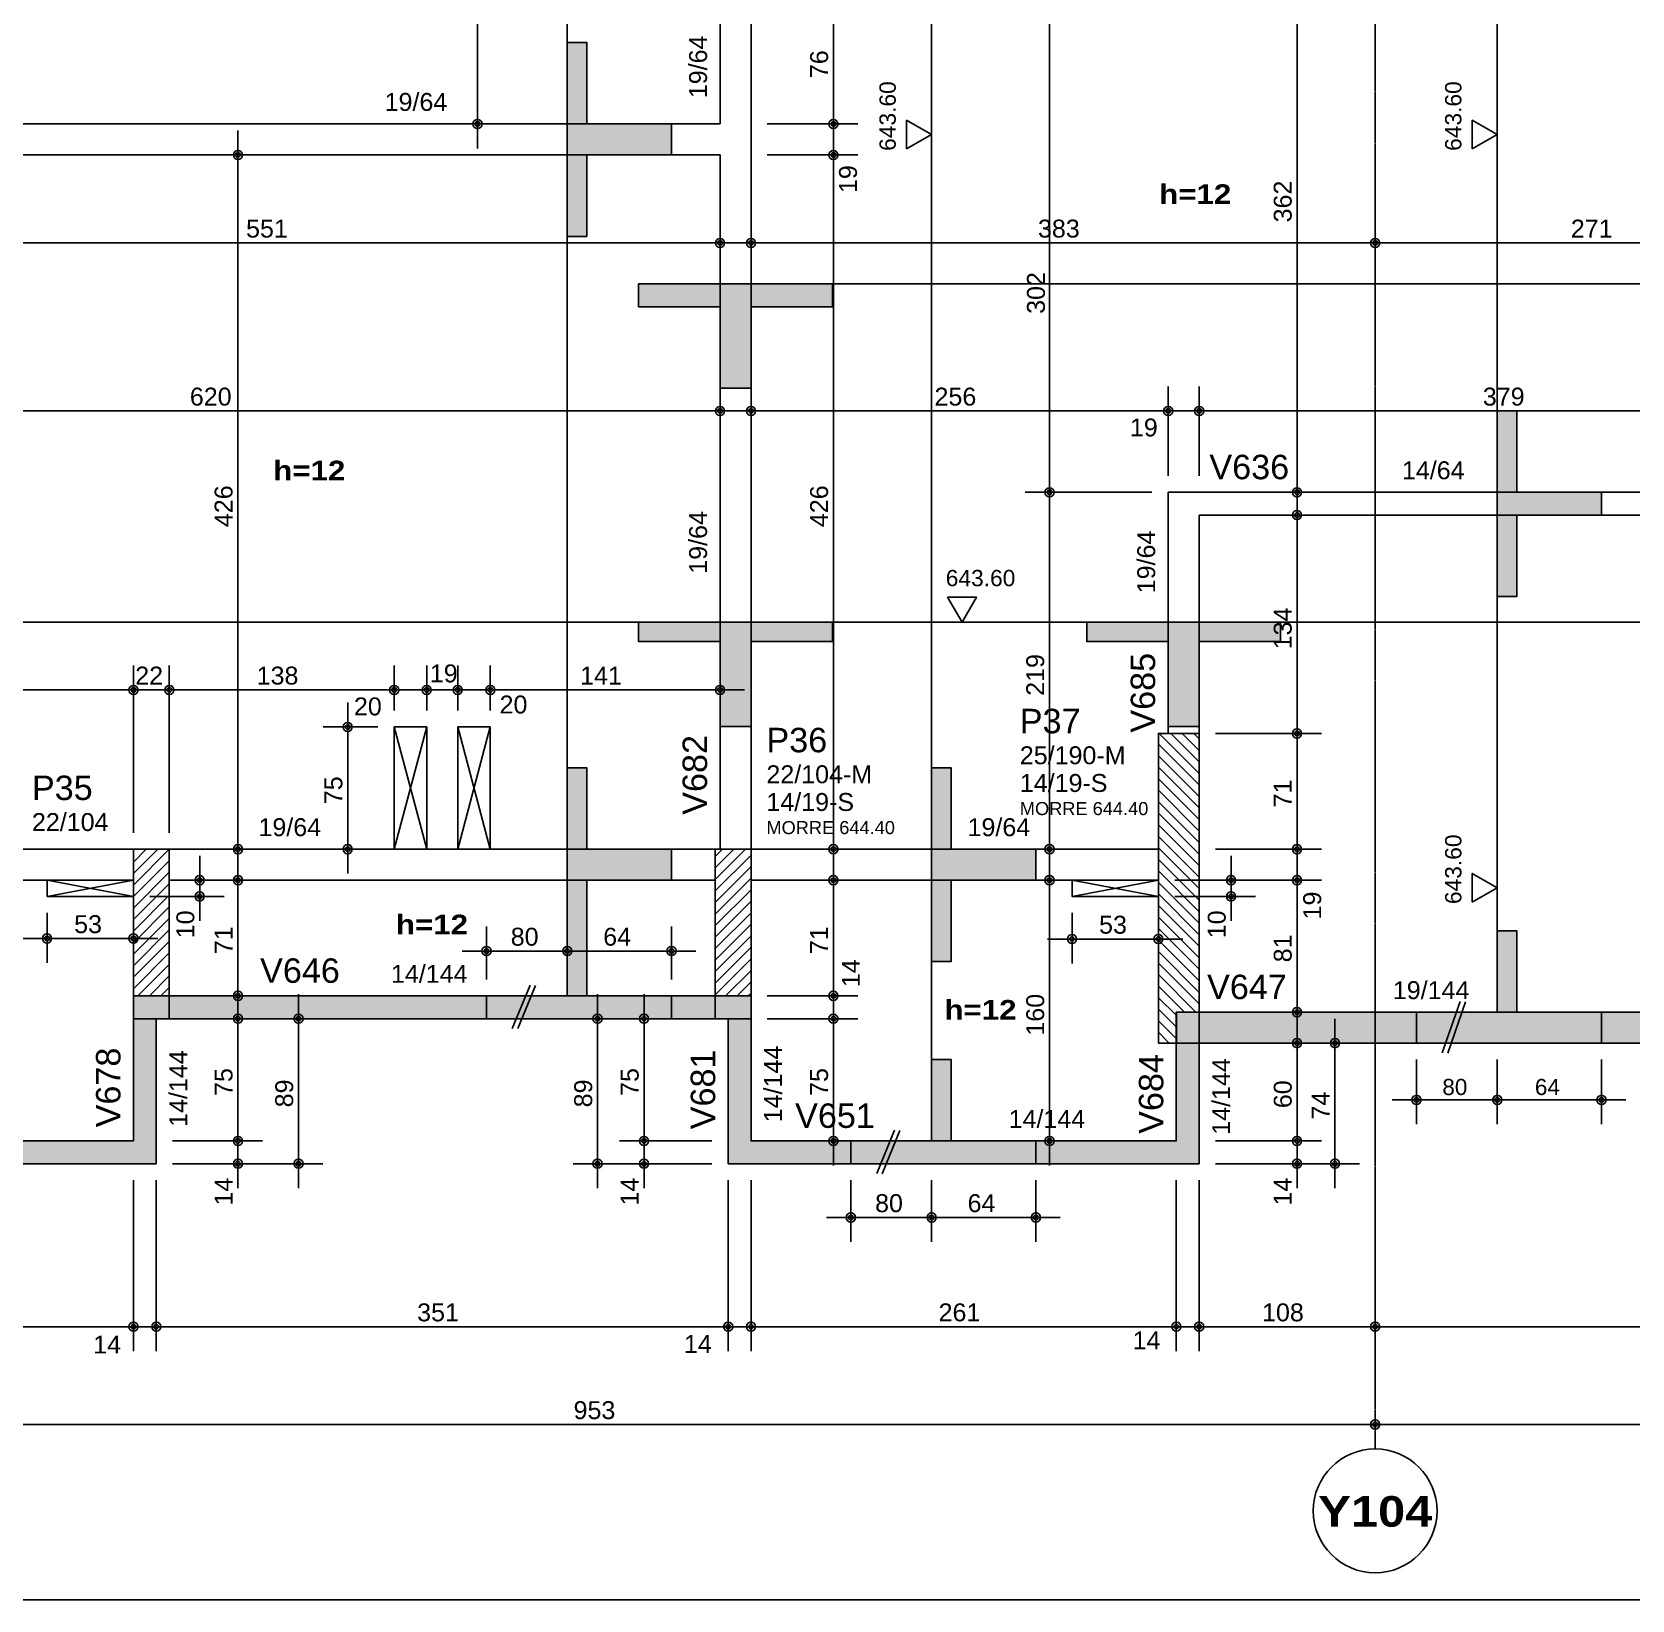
# Model space of a CAD drawing. Extents: x 0 to 7795, y 0 to 4205.
# Drawn here: x 3932 to 4914, y 1625 to 2588 of the extents above; entities that cross this region are included whole.
import ezdxf

# ---------------------------------------------------------------- set-up
doc = ezdxf.new("R2010")
doc.units = 0
doc.header["$MEASUREMENT"] = 0
doc.linetypes.add('ESTILO_TQS_0007', pattern=[2.1, 1.5, -0.2, 0.2, -0.2])
for name, color, linetype in [('MTH-224', 4, 'CONTINUOUS'), ('MTH-230', 1, 'CONTINUOUS'), ('MTH-COTAS7', 31, 'CONTINUOUS'), ('MTH-DIM-PILAR', 3, 'CONTINUOUS'), ('MTH-DIM-VIGA', 3, 'CONTINUOUS'), ('MTH-EIXO-214', 4, 'CONTINUOUS'), ('MTH-FACE-VIGA', 7, 'CONTINUOUS'), ('MTH-HACHURA-PILAR', 1, 'CONTINUOUS'), ('MTH-LINHA-SEÇÃO', 16, 'CONTINUOUS'), ('MTH-PILAR-MORRE', 5, 'CONTINUOUS'), ('MTH-PILAR-SEGUE', 5, 'CONTINUOUS'), ('MTH-SIMB_COTA', 3, 'CONTINUOUS'), ('MTH-SOMB120', 56, 'CONTINUOUS'), ('MTH-SOMBRA21', 150, 'CONTINUOUS'), ('MTH-SOMBRA25', 253, 'CONTINUOUS'), ('MTH-TIT1-VIGA', 5, 'CONTINUOUS'), ('MTH-TXT', 4, 'CONTINUOUS'), ('MTH-TXT-NEGRITO', 5, 'CONTINUOUS'), ('MTH-TXT-NOTAS', 3, 'CONTINUOUS')]:
    doc.layers.add(name, color=color, linetype=linetype)
doc.styles.add('TQS_ARIAL', font='arial.ttf')
doc.styles.add('TQS_ARIAL_BLACK', font='ariblk.ttf')

msp = doc.modelspace()

# ---------------------------------------------------------------- linework, layer by layer
at = {"layer": 'MTH-224', "linetype": 'Continuous'}
for points in [[(4469.021086, 2515.763455), (4484.319556, 2524.596458), (4469.021086, 2533.428582), (4469.021086, 2515.763455)], [(4816.147961, 2515.763455), (4831.446431, 2524.596458), (4816.147961, 2533.428582), (4816.147961, 2515.763455)], [(4494.164662, 2240.790798), (4502.997665, 2225.492328), (4511.82979, 2240.790798), (4494.164662, 2240.790798)], [(4816.147961, 2053.623595), (4831.446431, 2062.456598), (4816.147961, 2071.288722), (4816.147961, 2053.623595)]]:
    msp.add_lwpolyline(points, dxfattribs=at)
at = {"layer": 'MTH-230', "linetype": 'Continuous'}
for p, q in [((4174.511368, 2086.1355), (4154.511368, 2161.135499)), ((4154.511368, 2086.135498), (4174.511368, 2161.135496)), ((4193.511368, 2086.1355), (4213.511368, 2161.135499)), ((4213.511368, 2086.135499), (4193.511368, 2161.135496)), ((3941.510603, 2057.135503), (3994.510603, 2067.135503)), ((3994.510603, 2057.135503), (3941.510603, 2067.135503)), ((4570.511367, 2067.1355), (4623.513083, 2057.1355)), ((4570.511367, 2057.1355), (4623.513083, 2067.1355))]:
    msp.add_line(p, q, dxfattribs=at)
msp.add_circle((4756.511366, 1680.135501), 38, dxfattribs=at)
at = {"layer": 'MTH-COTAS7', "linetype": 'Continuous'}
for p, q in [((4205.64562, 2516.13677), (4205.64562, 2809.6355)), ((4708.60594, 2290.135499), (4708.60594, 2682.135501)), ((4424.083548, 2516.13677), (4424.083548, 2622.135465)), ((4556.700181, 2290.135499), (4556.700181, 2622.135465)), ((4424.083548, 2497.13677), (4424.083548, 2546.13677)), ((4058.605003, 2071.135503), (4058.605003, 2527.13677)), ((4135.113502, 2531.13677), (4220.64562, 2531.13677)), ((4383.512172, 2531.13677), (4439.083548, 2531.13677)), ((4383.512172, 2531.13677), (4439.083548, 2531.13677)), ((4424.083548, 2071.135503), (4424.083548, 2527.13677)), ((4054.511769, 2512.13677), (4073.605003, 2512.13677)), ((4383.512172, 2512.13677), (4439.083548, 2512.13677)), ((4383.512172, 2512.13677), (4439.083548, 2512.13677)), ((4354.512171, 2470.136523), (4354.512171, 2443.127822)), ((4373.512171, 2468.607125), (4373.512171, 2443.127822)), ((3788.511366, 2458.127822), (4369.512171, 2458.127822)), ((4358.512171, 2458.127822), (4771.511366, 2458.127822)), ((4741.511366, 2458.127822), (5042.511361, 2458.127822)), ((4756.511366, 2464.094211), (4756.511366, 2443.127822)), ((4756.511366, 2464.094211), (4756.511366, 2443.127822)), ((4354.512171, 2360.897848), (4354.512171, 2370.038858)), ((4373.512171, 2347.874678), (4373.512171, 2370.038858)), ((4629.515894, 2315.135499), (4629.515894, 2370.038858)), ((4629.515894, 2315.135499), (4629.515894, 2370.038858)), ((4648.515894, 2315.135499), (4648.515894, 2370.038858)), ((4648.515894, 2325.135499), (4648.515894, 2370.038858)), ((3719.511366, 2355.038858), (4369.512171, 2355.038858)), ((4358.512171, 2355.038858), (4644.515894, 2355.038858)), ((4614.515894, 2355.038858), (4663.515894, 2355.038858)), ((4633.515894, 2355.038858), (5042.511361, 2355.038858)), ((4556.700181, 2071.135503), (4556.700181, 2320.135499)), ((4619.515894, 2305.135499), (4541.700181, 2305.135499)), ((4619.515894, 2305.135499), (4541.700181, 2305.135499)), ((4692.521056, 2305.135499), (4723.60594, 2305.135499)), ((4708.60594, 2142.135501), (4708.60594, 2306.135499)), ((4696.429631, 2291.135499), (4723.60594, 2291.135499)), ((3994.510603, 2096.135503), (3994.510603, 2198.859757)), ((3994.510603, 2096.135503), (3994.510603, 2198.859757)), ((4016.510603, 2179.135496), (4016.510603, 2198.859757)), ((4016.510603, 2096.135503), (4016.510603, 2198.859757)), ((4154.511368, 2171.135499), (4154.511368, 2198.859757)), ((4154.511368, 2171.135499), (4154.511368, 2198.859757)), ((4174.511368, 2171.135496), (4174.511368, 2198.859757)), ((4174.511368, 2171.135496), (4174.511368, 2198.859757)), ((4193.511368, 2171.135496), (4193.511368, 2198.859757)), ((4193.511368, 2171.135496), (4193.511368, 2198.859757)), ((4213.511368, 2171.135499), (4213.511368, 2198.859757)), ((4213.511368, 2171.135499), (4213.511368, 2198.859757)), ((3719.511366, 2183.859757), (4009.510603, 2183.859757)), ((3979.510603, 2183.859757), (4031.510603, 2183.859757)), ((4001.510603, 2183.859757), (4169.511368, 2183.859757)), ((4139.511368, 2183.859757), (4189.511368, 2183.859757)), ((4159.511368, 2183.859757), (4208.511368, 2183.859757)), ((4178.511368, 2183.859757), (4228.511368, 2183.859757)), ((4198.511368, 2183.859757), (4369.512171, 2183.859757)), ((4126.02647, 2176.135499), (4126.02647, 2071.135503)), ((4708.60594, 2071.135503), (4708.60594, 2172.135501)), ((4144.511368, 2161.135499), (4111.02647, 2161.135499)), ((4658.515894, 2157.135501), (4723.60594, 2157.135501)), ((4658.515894, 2157.135501), (4723.60594, 2157.135501)), ((4708.60594, 2052.135503), (4708.60594, 2101.135503)), ((4035.150937, 2042.1355), (4035.150937, 2082.135503)), ((4075.942381, 2086.135503), (4043.605003, 2086.135503)), ((4058.605003, 1981.135501), (4058.605003, 2082.135503)), ((4144.511368, 2086.135503), (4111.02647, 2086.135503)), ((4419.287966, 2086.135503), (4439.083548, 2086.135503)), ((4424.083548, 1981.135501), (4424.083548, 2082.135503)), ((4613.515894, 2086.135503), (4541.700181, 2086.135503)), ((4556.700181, 1892.135501), (4556.700181, 2082.135503)), ((4658.515894, 2086.135503), (4723.60594, 2086.135503)), ((4658.515894, 2086.135503), (4723.60594, 2086.135503)), ((4668.101918, 2042.1355), (4668.101918, 2082.135503)), ((4708.60594, 1971.135501), (4708.60594, 2082.135503)), ((4026.510604, 2067.135503), (4050.150937, 2067.135503)), ((4053.490297, 2067.135503), (4043.605003, 2067.135503)), ((4419.287966, 2067.135503), (4439.083548, 2067.135503)), ((4560.511365, 2067.135503), (4541.700181, 2067.135503)), ((4633.515894, 2067.135503), (4683.101918, 2067.135503)), ((4658.515894, 2067.135503), (4723.60594, 2067.135503)), ((4658.515894, 2067.135503), (4723.60594, 2067.135503)), ((4004.510603, 2057.1355), (4050.150937, 2057.1355)), ((4633.511365, 2057.1355), (4683.101918, 2057.1355)), ((3941.510603, 2047.135503), (3941.510603, 2016.332882)), ((3994.510603, 2047.135503), (3994.510603, 2016.332882)), ((4570.511367, 2047.1355), (4570.511367, 2016.0061)), ((4623.513083, 2047.1355), (4623.513083, 2016.0061)), ((4211.148502, 2006.135501), (4211.148502, 2038.630031)), ((4260.714518, 2006.135501), (4260.714518, 2038.630031)), ((4260.714518, 2006.135501), (4260.714518, 2038.630031)), ((4324.714518, 2006.135501), (4324.714518, 2038.630031)), ((3926.510603, 2031.332882), (4009.510603, 2031.332882)), ((4196.148502, 2023.630031), (4275.714518, 2023.630031)), ((4245.714518, 2023.630031), (4339.714518, 2023.630031)), ((4555.511367, 2031.0061), (4638.513083, 2031.0061)), ((4424.083548, 1967.135501), (4424.083548, 2011.135501)), ((4044.579004, 1996.135501), (4073.605003, 1996.135501)), ((4058.605003, 1892.135505), (4058.605003, 1997.135501)), ((4095.819978, 1878.135505), (4095.819978, 1997.135501)), ((4279.298149, 1878.135501), (4279.298149, 1997.135499)), ((4307.849684, 1892.135501), (4307.849684, 1997.135499)), ((4383.512172, 1996.135501), (4439.083548, 1996.135501)), ((4383.512172, 1996.135501), (4439.083548, 1996.135501)), ((4424.083548, 1892.135501), (4424.083548, 1997.135501)), ((4694.229102, 1986.135501), (4723.60594, 1986.135501)), ((4050.453157, 1982.135501), (4043.605003, 1982.135501)), ((4091.72542, 1982.135501), (4110.819978, 1982.135501)), ((4314.714518, 1982.135499), (4264.298149, 1982.135499)), ((4314.714518, 1982.135499), (4292.849684, 1982.135499)), ((4383.512172, 1982.135501), (4439.083548, 1982.135501)), ((4383.512172, 1982.135501), (4439.083548, 1982.135501)), ((4708.60594, 1892.135501), (4708.60594, 1982.135501)), ((4731.880723, 1878.135501), (4731.880723, 1982.135501)), ((4703.253366, 1967.135501), (4723.60594, 1967.135501)), ((4713.253366, 1967.135501), (4746.880723, 1967.135501)), ((4781.880414, 1957.135501), (4781.880414, 1917.312793)), ((4831.446431, 1957.135501), (4831.446431, 1917.312793)), ((4831.446431, 1957.135501), (4831.446431, 1917.312793)), ((4895.446431, 1957.135501), (4895.446431, 1917.312793)), ((4766.880414, 1932.312793), (4846.446431, 1932.312793)), ((4816.446431, 1932.312793), (4910.446431, 1932.312793)), ((4058.605003, 1878.135505), (4058.605003, 1922.135505)), ((4307.849684, 1878.135501), (4307.849684, 1922.135501)), ((4708.60594, 1878.135501), (4708.60594, 1922.135501)), ((4018.510604, 1907.135505), (4073.605003, 1907.135505)), ((4018.510604, 1907.135505), (4073.605003, 1907.135505)), ((4349.512171, 1907.135501), (4292.849684, 1907.135501)), ((4349.512171, 1907.135501), (4292.849684, 1907.135501)), ((4418.793188, 1907.135501), (4439.083548, 1907.135501)), ((4559.762714, 1907.135501), (4541.700181, 1907.135501)), ((4658.511366, 1907.135501), (4723.60594, 1907.135501)), ((4658.511366, 1907.135501), (4723.60594, 1907.135501)), ((4018.510604, 1893.135505), (4073.605003, 1893.135505)), ((4018.510604, 1893.135505), (4110.819978, 1893.135505)), ((4349.512171, 1893.135501), (4264.298149, 1893.135501)), ((4349.512171, 1893.135501), (4292.849684, 1893.135501)), ((4658.511366, 1893.135501), (4723.60594, 1893.135501)), ((4668.511366, 1893.135501), (4746.880723, 1893.135501)), ((3994.510603, 1883.135505), (3994.510603, 1778.135501)), ((4008.510603, 1883.135505), (4008.510603, 1778.135501)), ((4359.512171, 1883.135501), (4359.512171, 1778.135501)), ((4359.512171, 1883.135501), (4359.512171, 1778.135501)), ((4373.512171, 1883.135501), (4373.512171, 1778.135501)), ((4373.512171, 1883.135501), (4373.512171, 1778.135501)), ((4434.753539, 1883.135501), (4434.753539, 1845.144451)), ((4484.319556, 1883.135501), (4484.319556, 1845.144451)), ((4484.319556, 1883.135501), (4484.319556, 1845.144451)), ((4548.319556, 1883.135501), (4548.319556, 1845.144451)), ((4634.511365, 1883.135501), (4634.511365, 1778.135501)), ((4634.511365, 1883.135501), (4634.511365, 1778.135501)), ((4648.511365, 1883.135501), (4648.511365, 1778.135501)), ((4648.511365, 1883.135501), (4648.511365, 1778.135501)), ((3994.510603, 1873.135505), (3994.510603, 1778.135501)), ((4008.510603, 1873.135505), (4008.510603, 1778.135501)), ((4419.753539, 1860.144451), (4499.319556, 1860.144451)), ((4469.319556, 1860.144451), (4563.319556, 1860.144451)), ((4756.511366, 1813.567683), (4756.511366, 1778.135501)), ((3788.511366, 1793.135501), (4009.510603, 1793.135501)), ((3979.510603, 1793.135501), (4023.510603, 1793.135501)), ((3993.510603, 1793.135501), (4374.512171, 1793.135501)), ((4344.512171, 1793.135501), (4388.512171, 1793.135501)), ((4358.512171, 1793.135501), (4649.511365, 1793.135501)), ((4619.511365, 1793.135501), (4663.511365, 1793.135501)), ((4633.511365, 1793.135501), (4771.511366, 1793.135501)), ((4741.511366, 1793.135501), (5324.511366, 1793.135501)), ((4756.511366, 1793.48971), (4756.511366, 1778.135501)), ((3788.511366, 1733.135501), (4771.511366, 1733.135501)), ((4741.511366, 1733.135501), (5343.511366, 1733.135501)), ((4756.511366, 1736.35371), (4756.511366, 1718.135501)), ((4756.511366, 1733.48971), (4756.511366, 1718.135501)), ((561.511366, 1625.451785), (5343.511366, 1625.451785))]:
    msp.add_line(p, q, dxfattribs=at)
at = {"layer": 'MTH-EIXO-214', "linetype": 'ESTILO_TQS_0007'}
msp.add_line((4756.511366, 3791.636556), (4756.511366, 1718.135501), dxfattribs=at)
at = {"layer": 'MTH-FACE-VIGA', "linetype": 'Continuous'}
for points in [[(4354.512171, 2667.1355), (4354.512171, 2531.13677)], [(4373.512171, 2521.63677), (4373.512171, 2667.1355)], [(4354.512171, 2531.13677), (3734.511366, 2531.13677)], [(4373.512171, 2086.135503), (4373.512171, 2521.63677)], [(3734.511366, 2512.13677), (4354.512171, 2512.13677)], [(4354.512171, 2512.13677), (4354.512171, 2086.135503)], [(4629.515894, 2305.135499), (4629.515894, 2157.135501)], [(4925.511366, 2305.135499), (4629.515894, 2305.135499)], [(4648.515894, 2157.135501), (4648.515894, 2291.135499)], [(4648.515894, 2291.135499), (5309.511366, 2291.135499)], [(4154.511368, 2086.135498), (4174.511368, 2086.1355), (4174.511368, 2161.135496), (4154.511368, 2161.135499), (4154.511368, 2086.135498)], [(4193.511368, 2086.1355), (4213.511368, 2086.135499), (4213.511368, 2161.135499), (4193.511368, 2161.135496), (4193.511368, 2086.1355)], [(3994.510603, 2086.135503), (3734.511366, 2086.135503)], [(4351.512173, 2086.135503), (4016.510603, 2086.135503)], [(4623.515894, 2086.135503), (4373.512173, 2086.135503)], [(3734.511366, 2067.135503), (3994.510603, 2067.135503)], [(3941.510603, 2057.135503), (3994.510603, 2057.135503), (3994.510603, 2067.135503), (3941.510603, 2067.135503), (3941.510603, 2057.135503)], [(4016.510603, 2067.135503), (4351.512173, 2067.135503)], [(4373.512173, 2067.135503), (4623.515894, 2067.135503)], [(4570.511367, 2067.1355), (4570.511367, 2057.1355), (4623.513083, 2057.1355), (4623.513083, 2067.1355), (4570.511367, 2067.1355)], [(4351.512173, 1996.135501), (4016.510603, 1996.135501)], [(5309.511366, 1986.135501), (4648.515894, 1986.135501)], [(3994.510603, 1982.135502), (3994.510603, 1907.135505)], [(4008.510603, 1893.135505), (4008.510603, 1982.135502)], [(4016.510603, 1982.135501), (4351.512173, 1982.135501)], [(4359.512171, 1982.135503), (4359.512171, 1893.135501)], [(4373.512171, 1907.135501), (4373.512171, 1982.135503)], [(4634.511365, 1967.135501), (4634.511365, 1907.135501)], [(4648.511365, 1893.135501), (4648.511365, 1967.135501)], [(4648.511365, 1967.135501), (4925.511366, 1967.135501)], [(3994.510603, 1907.135505), (3734.511366, 1907.135505)], [(4634.511365, 1907.135501), (4373.512171, 1907.135501)], [(3720.511366, 1893.135505), (4008.510603, 1893.135505)], [(4359.512171, 1893.135501), (4648.511365, 1893.135501)]]:
    msp.add_lwpolyline(points, dxfattribs=at)
at = {"layer": 'MTH-HACHURA-PILAR', "linetype": 'Continuous'}
for p, q in [((4623.515894, 2150.567069), (4648.515894, 2125.567069)), ((4624.018529, 2157.135503), (4648.515894, 2132.638137)), ((4631.089597, 2157.135503), (4648.515894, 2139.709205)), ((4638.160665, 2157.135503), (4648.515894, 2146.780273)), ((4645.231732, 2157.135503), (4648.515894, 2153.851341)), ((4623.515894, 2143.496001), (4648.515894, 2118.496001)), ((4623.515894, 2136.424934), (4648.515894, 2111.424934)), ((4623.515894, 2129.353866), (4648.515894, 2104.353866)), ((4623.515894, 2122.282798), (4648.515894, 2097.282798)), ((4623.515894, 2115.21173), (4648.515894, 2090.21173)), ((4623.515894, 2108.140662), (4648.515894, 2083.140662)), ((4623.515894, 2101.069595), (4648.515894, 2076.069595)), ((4623.515894, 2093.998527), (4648.515894, 2068.998527)), ((3994.510603, 2064.109091), (4016.510603, 2086.135503)), ((3994.510603, 2071.180159), (4009.465947, 2086.135503)), ((3994.510603, 2078.251226), (4002.39488, 2086.135503)), ((3994.510603, 2085.322294), (3995.323812, 2086.135503)), ((4351.512173, 2067.55727), (4370.090404, 2086.135501)), ((4351.512173, 2074.628338), (4363.019336, 2086.135501)), ((4351.512173, 2081.699406), (4355.948268, 2086.135501)), ((4351.512173, 2060.486202), (4373.512173, 2082.486202)), ((4623.515894, 2086.927459), (4648.515894, 2061.927459)), ((3994.510603, 2057.038023), (4016.510603, 2079.038023)), ((3994.510603, 2049.966955), (4016.510603, 2071.966955)), ((4351.512173, 2053.415135), (4373.512173, 2075.415135)), ((4623.515894, 2079.856391), (4648.515894, 2054.856391)), ((4623.515894, 2072.785323), (4648.515894, 2047.785323)), ((3994.510603, 2042.895887), (4016.510603, 2064.895887)), ((4351.512173, 2046.344067), (4373.512173, 2068.344067)), ((4623.515894, 2065.714256), (4648.515894, 2040.714256)), ((3994.510603, 2035.82482), (4016.510603, 2057.82482)), ((4351.512173, 2039.272999), (4373.512173, 2061.272999)), ((4351.512173, 2032.201931), (4373.512173, 2054.201931)), ((4623.515894, 2058.643188), (4648.515894, 2033.643188)), ((3994.510603, 2028.753752), (4016.510603, 2050.753752)), ((3994.510603, 2021.682684), (4016.510603, 2043.682684)), ((4351.512173, 2025.130863), (4373.512173, 2047.130863)), ((4623.515894, 2051.57212), (4648.515894, 2026.57212)), ((4623.515894, 2044.501052), (4648.515894, 2019.501052)), ((3994.510603, 2014.611616), (4016.510603, 2036.611616)), ((4351.512173, 2018.059796), (4373.512173, 2040.059796)), ((4351.512173, 2010.988728), (4373.512173, 2032.988728)), ((4623.515894, 2037.429984), (4648.515894, 2012.429984)), ((3994.510603, 2007.540548), (4016.510603, 2029.540548)), ((4351.512173, 2003.91766), (4373.512173, 2025.91766)), ((4623.515894, 2030.358916), (4648.515894, 2005.358916)), ((4623.515894, 2023.287849), (4648.515894, 1998.287849)), ((3994.510603, 2000.469481), (4016.510603, 2022.469481)), ((3997.247691, 1996.135501), (4016.510603, 2015.398413)), ((4351.512173, 1996.846592), (4373.512173, 2018.846592)), ((4623.515894, 2016.216781), (4648.515894, 1991.216781)), ((4004.318759, 1996.135501), (4016.510603, 2008.327345)), ((4357.87215, 1996.135501), (4373.512173, 2011.775524)), ((4364.943218, 1996.135501), (4373.512173, 2004.704457)), ((4623.515894, 2009.145713), (4646.526107, 1986.135501)), ((4011.389827, 1996.135501), (4016.510603, 2001.256277)), ((4372.014285, 1996.135501), (4373.512173, 1997.633389)), ((4623.515894, 2002.074645), (4639.455039, 1986.135501)), ((4623.515894, 1995.003577), (4634.515894, 1984.003577)), ((4623.515894, 1987.93251), (4634.515894, 1976.93251)), ((4623.515894, 1980.861442), (4634.515894, 1969.861442)), ((4623.515894, 1973.790374), (4630.170766, 1967.135503))]:
    msp.add_line(p, q, dxfattribs=at)
at = {"layer": 'MTH-LINHA-SEÇÃO', "linetype": 'Continuous'}
for p, q in [((4260.714518, 3357.135501), (4260.714518, 2531.13677)), ((4484.319556, 2067.135503), (4484.319556, 2667.1355)), ((4831.446431, 1986.135501), (4831.446431, 2667.135501)), ((4260.714518, 2531.13677), (4260.714518, 2086.135501)), ((4304.512172, 2432.991494), (5309.511366, 2432.991494)), ((3401.511366, 2225.492328), (4354.512171, 2225.492328)), ((4354.512171, 2225.492328), (5309.511366, 2225.492328)), ((4484.319556, 1907.135499), (4484.319556, 2067.135501)), ((4227.010696, 1976.171612), (4237.932472, 2002.72341)), ((4230.347905, 1976.019921), (4241.269682, 2002.571718)), ((4797.742609, 1961.171612), (4808.664385, 1992.72341)), ((4801.079818, 1961.019921), (4812.001594, 1992.571718)), ((4450.615734, 1887.171612), (4461.53751, 1913.72341)), ((4453.952943, 1887.019921), (4464.874719, 1913.571718))]:
    msp.add_line(p, q, dxfattribs=at)
for points in [[(4260.714518, 2581.13677), (4260.714518, 2531.13677), (4272.714518, 2531.13677), (4272.714518, 2581.13677), (4260.714518, 2581.13677)], [(4260.714518, 2512.13677), (4260.714518, 2531.13677), (4324.714518, 2531.13677), (4324.714518, 2512.13677), (4260.714518, 2512.13677)], [(4260.714518, 2512.13677), (4260.714518, 2462.13677), (4272.714518, 2462.13677), (4272.714518, 2512.13677), (4260.714518, 2512.13677)], [(4354.512172, 2432.991494), (4304.512172, 2432.991494), (4304.512172, 2418.991494), (4354.512172, 2418.991494), (4354.512172, 2432.991494)], [(4373.512172, 2432.991494), (4354.512172, 2432.991494), (4354.512172, 2368.991494), (4373.512172, 2368.991494), (4373.512172, 2432.991494)], [(4423.512172, 2432.991494), (4373.512172, 2432.991494), (4373.512172, 2418.991494), (4423.512172, 2418.991494), (4423.512172, 2432.991494)], [(4831.446431, 2355.135501), (4831.446431, 2305.135501), (4843.446431, 2305.135501), (4843.446431, 2355.135501), (4831.446431, 2355.135501)], [(4895.446431, 2291.135501), (4831.446431, 2291.135501), (4831.446431, 2305.135501), (4895.446431, 2305.135501), (4895.446431, 2291.135501)], [(4831.446431, 2291.135501), (4831.446431, 2241.135501), (4843.446431, 2241.135501), (4843.446431, 2291.135501), (4831.446431, 2291.135501)], [(4304.512172, 2225.492328), (4354.512172, 2225.492328), (4354.512172, 2213.492328), (4304.512172, 2213.492328), (4304.512172, 2225.492328)], [(4373.512172, 2225.492328), (4354.512172, 2225.492328), (4354.512172, 2161.492328), (4373.512172, 2161.492328), (4373.512172, 2225.492328)], [(4423.512172, 2225.492328), (4373.512172, 2225.492328), (4373.512172, 2213.492328), (4423.512172, 2213.492328), (4423.512172, 2225.492328)], [(4629.515894, 2225.492328), (4579.515894, 2225.492328), (4579.515894, 2213.492328), (4629.515894, 2213.492328), (4629.515894, 2225.492328)], [(4648.515894, 2225.492328), (4629.515894, 2225.492328), (4629.515894, 2161.492328), (4648.515894, 2161.492328), (4648.515894, 2225.492328)], [(4698.515894, 2225.492328), (4648.515894, 2225.492328), (4648.515894, 2213.492328), (4698.515894, 2213.492328), (4698.515894, 2225.492328)], [(4260.714518, 2136.135501), (4260.714518, 2086.135501), (4272.714518, 2086.135501), (4272.714518, 2136.135501), (4260.714518, 2136.135501)], [(4484.319556, 2136.135501), (4484.319556, 2086.135501), (4496.319556, 2086.135501), (4496.319556, 2136.135501), (4484.319556, 2136.135501)], [(4260.714518, 2086.135501), (4260.714518, 2067.135501), (4324.714518, 2067.135501), (4324.714518, 2086.135501), (4260.714518, 2086.135501)], [(4484.319556, 2086.135501), (4484.319556, 2067.135501), (4548.319556, 2067.135501), (4548.319556, 2086.135501), (4484.319556, 2086.135501)], [(4260.714518, 2067.135501), (4260.714518, 1996.135499), (4272.714518, 1996.135499), (4272.714518, 2067.135501), (4260.714518, 2067.135501)], [(4484.319556, 2067.135501), (4484.319556, 2017.135501), (4496.319556, 2017.135501), (4496.319556, 2067.135501), (4484.319556, 2067.135501)], [(4831.446431, 2036.135501), (4831.446431, 1986.135501), (4843.446431, 1986.135501), (4843.446431, 2036.135501), (4831.446431, 2036.135501)], [(4211.148502, 1996.135501), (4211.148502, 1982.135501), (4324.714518, 1982.135501), (4324.714518, 1996.135501), (4211.148502, 1996.135501)], [(4781.880414, 1986.135501), (4781.880414, 1967.135501), (4895.446431, 1967.135501), (4895.446431, 1986.135501), (4781.880414, 1986.135501)], [(4484.319556, 1957.135499), (4484.319556, 1907.135499), (4496.319556, 1907.135499), (4496.319556, 1957.135499), (4484.319556, 1957.135499)], [(4434.753539, 1907.135501), (4434.753539, 1893.135501), (4548.319556, 1893.135501), (4548.319556, 1907.135501), (4434.753539, 1907.135501)]]:
    msp.add_lwpolyline(points, dxfattribs=at)
at = {"layer": 'MTH-PILAR-MORRE', "linetype": 'Continuous'}
for points in [[(4648.515894, 1986.135501), (4648.515894, 2157.135503), (4623.515894, 2157.135503), (4623.515894, 1967.135503), (4634.515894, 1967.135503), (4634.515894, 1986.135501), (4648.515894, 1986.135501)], [(4016.510603, 2086.135503), (3994.510603, 2086.135503), (3994.510603, 1996.135501), (4016.510603, 1996.135501), (4016.510603, 2086.135503)], [(4373.512173, 2086.135501), (4351.512173, 2086.135501), (4351.512173, 1996.135501), (4373.512173, 1996.135501), (4373.512173, 2086.135501)]]:
    msp.add_lwpolyline(points, dxfattribs=at)
at = {"layer": 'MTH-PILAR-SEGUE', "linetype": 'Continuous'}
for points in [[(3994.510603, 1996.135501), (4016.510603, 1996.135501), (4016.510603, 1982.135502), (3994.510603, 1982.135502), (3994.510603, 1996.135501)], [(4373.512173, 1996.135501), (4351.512173, 1996.135501), (4351.512173, 1982.135501), (4373.512173, 1982.135501), (4373.512173, 1996.135501)], [(4634.515894, 1967.135503), (4648.515894, 1967.135503), (4648.515894, 1986.135501), (4634.515894, 1986.135501), (4634.515894, 1967.135503)]]:
    msp.add_lwpolyline(points, dxfattribs=at)
at = {"layer": 'MTH-SIMB_COTA', "linetype": 'Continuous'}
for centre, radius in [((4205.64562, 2531.13677), 2.8), ((4424.083548, 2531.13677), 2.8), ((4424.083548, 2531.13677), 2.8), ((4205.64562, 2531.13677), 1.4), ((4424.083548, 2531.13677), 1.4), ((4424.083548, 2531.13677), 1.4), ((4058.605003, 2512.13677), 2.8), ((4424.083548, 2512.13677), 2.8), ((4424.083548, 2512.13677), 2.8), ((4058.605003, 2512.13677), 1.4), ((4424.083548, 2512.13677), 1.4), ((4424.083548, 2512.13677), 1.4), ((4354.512171, 2458.127822), 2.8), ((4354.512171, 2458.127822), 1.4), ((4373.512171, 2458.127822), 2.8), ((4373.512171, 2458.127822), 1.4), ((4756.511366, 2458.127822), 2.8), ((4756.511366, 2458.127822), 2.8), ((4756.511366, 2458.127822), 1.4), ((4756.511366, 2458.127822), 1.4), ((4354.512171, 2355.038858), 2.8), ((4373.512171, 2355.038858), 2.8), ((4629.515894, 2355.038858), 2.8), ((4629.515894, 2355.038858), 2.8), ((4648.515894, 2355.038858), 2.8), ((4648.515894, 2355.038858), 2.8), ((4354.512171, 2355.038858), 1.4), ((4373.512171, 2355.038858), 1.4), ((4629.515894, 2355.038858), 1.4), ((4629.515894, 2355.038858), 1.4), ((4648.515894, 2355.038858), 1.4), ((4648.515894, 2355.038858), 1.4), ((4556.700181, 2305.135499), 2.8), ((4556.700181, 2305.135499), 2.8), ((4708.60594, 2305.135499), 2.8), ((4556.700181, 2305.135499), 1.4), ((4556.700181, 2305.135499), 1.4), ((4708.60594, 2305.135499), 1.4), ((4708.60594, 2291.135499), 2.8), ((4708.60594, 2291.135499), 1.4), ((3994.510603, 2183.859757), 2.8), ((3994.510603, 2183.859757), 2.8), ((3994.510603, 2183.859757), 1.4), ((3994.510603, 2183.859757), 1.4), ((4016.510603, 2183.859757), 2.8), ((4016.510603, 2183.859757), 2.8), ((4016.510603, 2183.859757), 1.4), ((4016.510603, 2183.859757), 1.4), ((4154.511368, 2183.859757), 2.8), ((4154.511368, 2183.859757), 2.8), ((4154.511368, 2183.859757), 1.4), ((4154.511368, 2183.859757), 1.4), ((4174.511368, 2183.859757), 2.8), ((4174.511368, 2183.859757), 2.8), ((4174.511368, 2183.859757), 1.4), ((4174.511368, 2183.859757), 1.4), ((4193.511368, 2183.859757), 2.8), ((4193.511368, 2183.859757), 2.8), ((4193.511368, 2183.859757), 1.4), ((4193.511368, 2183.859757), 1.4), ((4213.511368, 2183.859757), 2.8), ((4213.511368, 2183.859757), 2.8), ((4213.511368, 2183.859757), 1.4), ((4213.511368, 2183.859757), 1.4), ((4354.512171, 2183.859757), 2.8), ((4354.512171, 2183.859757), 1.4), ((4126.02647, 2161.135499), 2.8), ((4126.02647, 2161.135499), 1.4), ((4708.60594, 2157.135501), 2.8), ((4708.60594, 2157.135501), 2.8), ((4708.60594, 2157.135501), 1.4), ((4708.60594, 2157.135501), 1.4), ((4058.605003, 2086.135503), 2.8), ((4058.605003, 2086.135503), 1.4), ((4126.02647, 2086.135503), 2.8), ((4126.02647, 2086.135503), 1.4), ((4424.083548, 2086.135503), 2.8), ((4424.083548, 2086.135503), 1.4), ((4556.700181, 2086.135503), 2.8), ((4556.700181, 2086.135503), 1.4), ((4708.60594, 2086.135503), 2.8), ((4708.60594, 2086.135503), 2.8), ((4708.60594, 2086.135503), 1.4), ((4708.60594, 2086.135503), 1.4), ((4035.150937, 2067.135503), 2.8), ((4035.150937, 2067.135503), 1.4), ((4058.605003, 2067.135503), 2.8), ((4058.605003, 2067.135503), 1.4), ((4424.083548, 2067.135503), 2.8), ((4424.083548, 2067.135503), 1.4), ((4556.700181, 2067.135503), 2.8), ((4556.700181, 2067.135503), 1.4), ((4668.101918, 2067.135503), 2.8), ((4668.101918, 2067.135503), 1.4), ((4708.60594, 2067.135503), 2.8), ((4708.60594, 2067.135503), 2.8), ((4708.60594, 2067.135503), 1.4), ((4708.60594, 2067.135503), 1.4), ((4035.150937, 2057.1355), 2.8), ((4035.150937, 2057.1355), 1.4), ((4668.101918, 2057.1355), 2.8), ((4668.101918, 2057.1355), 1.4), ((3941.510603, 2031.332882), 2.8), ((3941.510603, 2031.332882), 1.4), ((3994.510603, 2031.332882), 2.8), ((3994.510603, 2031.332882), 1.4), ((4570.511367, 2031.0061), 2.8), ((4623.513083, 2031.0061), 2.8), ((4211.148502, 2023.630031), 2.8), ((4211.148502, 2023.630031), 1.4), ((4260.714518, 2023.630031), 2.8), ((4260.714518, 2023.630031), 2.8), ((4260.714518, 2023.630031), 1.4), ((4260.714518, 2023.630031), 1.4), ((4324.714518, 2023.630031), 2.8), ((4324.714518, 2023.630031), 1.4), ((4570.511367, 2031.0061), 1.4), ((4623.513083, 2031.0061), 1.4), ((4058.605003, 1996.135501), 2.8), ((4058.605003, 1996.135501), 1.4), ((4424.083548, 1996.135501), 2.8), ((4424.083548, 1996.135501), 2.8), ((4424.083548, 1996.135501), 1.4), ((4424.083548, 1996.135501), 1.4), ((4058.605003, 1982.135501), 2.8), ((4058.605003, 1982.135501), 1.4), ((4095.819978, 1982.135501), 2.8), ((4095.819978, 1982.135501), 1.4), ((4279.298149, 1982.135499), 2.8), ((4279.298149, 1982.135499), 1.4), ((4307.849684, 1982.135499), 2.8), ((4307.849684, 1982.135499), 1.4), ((4424.083548, 1982.135501), 2.8), ((4424.083548, 1982.135501), 2.8), ((4424.083548, 1982.135501), 1.4), ((4424.083548, 1982.135501), 1.4), ((4708.60594, 1986.135501), 2.8), ((4708.60594, 1986.135501), 1.4), ((4708.60594, 1967.135501), 2.8), ((4708.60594, 1967.135501), 1.4), ((4731.880723, 1967.135501), 2.8), ((4731.880723, 1967.135501), 1.4), ((4781.880414, 1932.312793), 2.8), ((4831.446431, 1932.312793), 2.8), ((4831.446431, 1932.312793), 2.8), ((4895.446431, 1932.312793), 2.8), ((4781.880414, 1932.312793), 1.4), ((4831.446431, 1932.312793), 1.4), ((4831.446431, 1932.312793), 1.4), ((4895.446431, 1932.312793), 1.4), ((4058.605003, 1907.135505), 2.8), ((4058.605003, 1907.135505), 2.8), ((4058.605003, 1907.135505), 1.4), ((4058.605003, 1907.135505), 1.4), ((4307.849684, 1907.135501), 2.8), ((4307.849684, 1907.135501), 2.8), ((4307.849684, 1907.135501), 1.4), ((4307.849684, 1907.135501), 1.4), ((4424.083548, 1907.135501), 2.8), ((4424.083548, 1907.135501), 1.4), ((4556.700181, 1907.135501), 2.8), ((4556.700181, 1907.135501), 1.4), ((4708.60594, 1907.135501), 2.8), ((4708.60594, 1907.135501), 2.8), ((4708.60594, 1907.135501), 1.4), ((4708.60594, 1907.135501), 1.4), ((4058.605003, 1893.135505), 2.8), ((4095.819978, 1893.135505), 2.8), ((4279.298149, 1893.135501), 2.8), ((4307.849684, 1893.135501), 2.8), ((4708.60594, 1893.135501), 2.8), ((4731.880723, 1893.135501), 2.8), ((4058.605003, 1893.135505), 1.4), ((4095.819978, 1893.135505), 1.4), ((4279.298149, 1893.135501), 1.4), ((4307.849684, 1893.135501), 1.4), ((4708.60594, 1893.135501), 1.4), ((4731.880723, 1893.135501), 1.4), ((4434.753539, 1860.144451), 2.8), ((4434.753539, 1860.144451), 1.4), ((4484.319556, 1860.144451), 2.8), ((4484.319556, 1860.144451), 2.8), ((4484.319556, 1860.144451), 1.4), ((4484.319556, 1860.144451), 1.4), ((4548.319556, 1860.144451), 2.8), ((4548.319556, 1860.144451), 1.4), ((3994.510603, 1793.135501), 2.8), ((3994.510603, 1793.135501), 2.8), ((3994.510603, 1793.135501), 1.4), ((3994.510603, 1793.135501), 1.4), ((4008.510603, 1793.135501), 2.8), ((4008.510603, 1793.135501), 2.8), ((4008.510603, 1793.135501), 1.4), ((4008.510603, 1793.135501), 1.4), ((4359.512171, 1793.135501), 2.8), ((4359.512171, 1793.135501), 2.8), ((4359.512171, 1793.135501), 1.4), ((4359.512171, 1793.135501), 1.4), ((4373.512171, 1793.135501), 2.8), ((4373.512171, 1793.135501), 2.8), ((4373.512171, 1793.135501), 1.4), ((4373.512171, 1793.135501), 1.4), ((4634.511365, 1793.135501), 2.8), ((4634.511365, 1793.135501), 2.8), ((4634.511365, 1793.135501), 1.4), ((4634.511365, 1793.135501), 1.4), ((4648.511365, 1793.135501), 2.8), ((4648.511365, 1793.135501), 2.8), ((4648.511365, 1793.135501), 1.4), ((4648.511365, 1793.135501), 1.4), ((4756.511366, 1793.135501), 2.8), ((4756.511366, 1793.135501), 2.8), ((4756.511366, 1793.135501), 1.4), ((4756.511366, 1793.135501), 1.4), ((4756.511366, 1733.135501), 2.8), ((4756.511366, 1733.135501), 2.8), ((4756.511366, 1733.135501), 1.4), ((4756.511366, 1733.135501), 1.4)]:
    msp.add_circle(centre, radius, dxfattribs=at)
at = {"layer": 'MTH-SOMB120', "linetype": 'Continuous'}
for points in [[(5309.511366, 1986.135572), (4634.511366, 1986.135572), (4634.511366, 1907.135154), (4373.512172, 1907.135154), (4373.512172, 1996.135572), (3994.510604, 1996.135572), (3994.510604, 1907.135576), (3734.511366, 1907.135154), (3734.511366, 2053.135533), (3401.511366, 2053.135533), (3401.511366, 2006.135572), (3159.511364, 2006.135572), (3159.511364, 2152.135572), (2745.511368, 2152.135572)], [(3431.511366, 1992.135533), (3431.511366, 2034.142115), (3712.511366, 2034.142115), (3712.511366, 1982.135526), (3720.511366, 1982.135526), (3720.511366, 1893.135576), (4008.510604, 1893.135154), (4008.510604, 1982.135572), (4359.512172, 1982.135526), (4359.512172, 1893.135154), (4648.511366, 1893.135154), (4648.511366, 1967.135572), (5309.511366, 1967.135572)]]:
    msp.add_lwpolyline(points, dxfattribs=at)
for points in [[(3994.510604, 1907.135576), (4008.510604, 1893.135154), (3994.510604, 1996.135572)], [(4008.510604, 1893.135154), (4008.510604, 1982.135572), (3994.510604, 1996.135572)], [(3994.510604, 1996.135572), (4008.510604, 1982.135572), (4373.512172, 1996.135572)], [(4008.510604, 1982.135572), (4359.512172, 1982.135526), (4373.512172, 1996.135572)], [(4373.512172, 1996.135572), (4359.512172, 1982.135526), (4373.512172, 1907.135154)], [(4634.511366, 1986.135572), (4648.511366, 1967.135572), (5309.511366, 1986.135572)], [(4634.511366, 1986.135572), (4648.511366, 1893.135154), (4648.511366, 1967.135572)], [(4634.511366, 1907.135154), (4648.511366, 1893.135154), (4634.511366, 1986.135572)], [(5309.511366, 1986.135572), (4648.511366, 1967.135572), (5309.511366, 1967.135572)], [(4359.512172, 1982.135526), (4359.512172, 1893.135154), (4373.512172, 1907.135154)], [(3720.511366, 1893.135576), (4008.510604, 1893.135154), (3734.511366, 1907.135154)], [(3734.511366, 1907.135154), (4008.510604, 1893.135154), (3994.510604, 1907.135576)], [(4373.512172, 1907.135154), (4359.512172, 1893.135154), (4648.511366, 1893.135154)], [(4634.511366, 1907.135154), (4373.512172, 1907.135154), (4648.511366, 1893.135154)]]:
    msp.add_solid(points, dxfattribs=at)
at = {"layer": 'MTH-SOMBRA21', "linetype": 'Continuous'}
for points in [[(4260.714518, 2581.13677), (4260.714518, 2531.13677), (4272.714518, 2531.13677)], [(4260.714518, 2581.13677), (4272.714518, 2531.13677), (4272.714518, 2581.13677)], [(4260.714518, 2581.13677), (4272.714518, 2581.13677), (4260.714518, 2581.13677)], [(4260.714518, 2512.13677), (4260.714518, 2531.13677), (4324.714518, 2531.13677)], [(4260.714518, 2512.13677), (4324.714518, 2531.13677), (4324.714518, 2512.13677)], [(4260.714518, 2512.13677), (4324.714518, 2512.13677), (4260.714518, 2512.13677)], [(4260.714518, 2512.13677), (4260.714518, 2462.13677), (4272.714518, 2462.13677)], [(4260.714518, 2512.13677), (4272.714518, 2462.13677), (4272.714518, 2512.13677)], [(4260.714518, 2512.13677), (4272.714518, 2512.13677), (4260.714518, 2512.13677)], [(4354.512172, 2432.991494), (4304.512172, 2432.991494), (4304.512172, 2418.991494)], [(4354.512172, 2432.991494), (4304.512172, 2418.991494), (4354.512172, 2418.991494)], [(4354.512172, 2432.991494), (4354.512172, 2418.991494), (4354.512172, 2432.991494)], [(4373.512172, 2432.991494), (4354.512172, 2432.991494), (4354.512172, 2368.991494)], [(4373.512172, 2432.991494), (4354.512172, 2368.991494), (4373.512172, 2368.991494)], [(4423.512172, 2432.991494), (4373.512172, 2432.991494), (4373.512172, 2418.991494)], [(4423.512172, 2432.991494), (4373.512172, 2418.991494), (4423.512172, 2418.991494)], [(4373.512172, 2432.991494), (4373.512172, 2368.991494), (4373.512172, 2432.991494)], [(4423.512172, 2432.991494), (4423.512172, 2418.991494), (4423.512172, 2432.991494)], [(4831.446431, 2355.135501), (4831.446431, 2305.135501), (4843.446431, 2305.135501)], [(4831.446431, 2355.135501), (4843.446431, 2305.135501), (4843.446431, 2355.135501)], [(4831.446431, 2355.135501), (4843.446431, 2355.135501), (4831.446431, 2355.135501)], [(4895.446431, 2291.135501), (4831.446431, 2291.135501), (4831.446431, 2305.135501)], [(4895.446431, 2291.135501), (4831.446431, 2305.135501), (4895.446431, 2305.135501)], [(4895.446431, 2291.135501), (4895.446431, 2305.135501), (4895.446431, 2291.135501)], [(4831.446431, 2291.135501), (4831.446431, 2241.135501), (4843.446431, 2241.135501)], [(4831.446431, 2291.135501), (4843.446431, 2241.135501), (4843.446431, 2291.135501)], [(4831.446431, 2291.135501), (4843.446431, 2291.135501), (4831.446431, 2291.135501)], [(4304.512172, 2225.492328), (4354.512172, 2225.492328), (4354.512172, 2213.492328)], [(4304.512172, 2225.492328), (4354.512172, 2213.492328), (4304.512172, 2213.492328)], [(4304.512172, 2225.492328), (4304.512172, 2213.492328), (4304.512172, 2225.492328)], [(4373.512172, 2225.492328), (4354.512172, 2225.492328), (4354.512172, 2161.492328)], [(4373.512172, 2225.492328), (4354.512172, 2161.492328), (4373.512172, 2161.492328)], [(4423.512172, 2225.492328), (4373.512172, 2225.492328), (4373.512172, 2213.492328)], [(4423.512172, 2225.492328), (4373.512172, 2213.492328), (4423.512172, 2213.492328)], [(4373.512172, 2225.492328), (4373.512172, 2161.492328), (4373.512172, 2225.492328)], [(4423.512172, 2225.492328), (4423.512172, 2213.492328), (4423.512172, 2225.492328)], [(4629.515894, 2225.492328), (4579.515894, 2225.492328), (4579.515894, 2213.492328)], [(4629.515894, 2225.492328), (4579.515894, 2213.492328), (4629.515894, 2213.492328)], [(4648.515894, 2225.492328), (4629.515894, 2225.492328), (4629.515894, 2161.492328)], [(4648.515894, 2225.492328), (4629.515894, 2161.492328), (4648.515894, 2161.492328)], [(4629.515894, 2225.492328), (4629.515894, 2213.492328), (4629.515894, 2225.492328)], [(4698.515894, 2225.492328), (4648.515894, 2225.492328), (4648.515894, 2213.492328)], [(4698.515894, 2225.492328), (4648.515894, 2213.492328), (4698.515894, 2213.492328)], [(4648.515894, 2225.492328), (4648.515894, 2161.492328), (4648.515894, 2225.492328)], [(4698.515894, 2225.492328), (4698.515894, 2213.492328), (4698.515894, 2225.492328)], [(4260.714518, 2136.135501), (4260.714518, 2086.135501), (4272.714518, 2086.135501)], [(4260.714518, 2136.135501), (4272.714518, 2086.135501), (4272.714518, 2136.135501)], [(4260.714518, 2136.135501), (4272.714518, 2136.135501), (4260.714518, 2136.135501)], [(4484.319556, 2136.135501), (4484.319556, 2086.135501), (4496.319556, 2086.135501)], [(4484.319556, 2136.135501), (4496.319556, 2086.135501), (4496.319556, 2136.135501)], [(4484.319556, 2136.135501), (4496.319556, 2136.135501), (4484.319556, 2136.135501)], [(4260.714518, 2086.135501), (4260.714518, 2067.135501), (4324.714518, 2067.135501)], [(4260.714518, 2086.135501), (4324.714518, 2067.135501), (4324.714518, 2086.135501)], [(4260.714518, 2086.135501), (4324.714518, 2086.135501), (4260.714518, 2086.135501)], [(4484.319556, 2086.135501), (4484.319556, 2067.135501), (4548.319556, 2067.135501)], [(4484.319556, 2086.135501), (4548.319556, 2067.135501), (4548.319556, 2086.135501)], [(4484.319556, 2086.135501), (4548.319556, 2086.135501), (4484.319556, 2086.135501)], [(4260.714518, 2067.135501), (4260.714518, 1996.135499), (4272.714518, 1996.135499)], [(4260.714518, 2067.135501), (4272.714518, 1996.135499), (4272.714518, 2067.135501)], [(4260.714518, 2067.135501), (4272.714518, 2067.135501), (4260.714518, 2067.135501)], [(4484.319556, 2067.135501), (4484.319556, 2017.135501), (4496.319556, 2017.135501)], [(4484.319556, 2067.135501), (4496.319556, 2017.135501), (4496.319556, 2067.135501)], [(4484.319556, 2067.135501), (4496.319556, 2067.135501), (4484.319556, 2067.135501)], [(4831.446431, 2036.135501), (4831.446431, 1986.135501), (4843.446431, 1986.135501)], [(4831.446431, 2036.135501), (4843.446431, 1986.135501), (4843.446431, 2036.135501)], [(4831.446431, 2036.135501), (4843.446431, 2036.135501), (4831.446431, 2036.135501)], [(4211.148502, 1996.135501), (4211.148502, 1982.135501), (4324.714518, 1982.135501)], [(4211.148502, 1996.135501), (4324.714518, 1982.135501), (4324.714518, 1996.135501)], [(4211.148502, 1996.135501), (4324.714518, 1996.135501), (4211.148502, 1996.135501)], [(4781.880414, 1986.135501), (4781.880414, 1967.135501), (4895.446431, 1967.135501)], [(4781.880414, 1986.135501), (4895.446431, 1967.135501), (4895.446431, 1986.135501)], [(4781.880414, 1986.135501), (4895.446431, 1986.135501), (4781.880414, 1986.135501)], [(4484.319556, 1957.135499), (4484.319556, 1907.135499), (4496.319556, 1907.135499)], [(4484.319556, 1957.135499), (4496.319556, 1907.135499), (4496.319556, 1957.135499)], [(4484.319556, 1957.135499), (4496.319556, 1957.135499), (4484.319556, 1957.135499)], [(4434.753539, 1907.135501), (4434.753539, 1893.135501), (4548.319556, 1893.135501)], [(4434.753539, 1907.135501), (4548.319556, 1893.135501), (4548.319556, 1907.135501)], [(4434.753539, 1907.135501), (4548.319556, 1907.135501), (4434.753539, 1907.135501)]]:
    msp.add_solid(points, dxfattribs=at)
at = {"layer": 'MTH-SOMBRA25', "linetype": 'Continuous'}
for points in [[(3994.510603, 1996.135501), (4016.510603, 1996.135501), (4016.510603, 1982.135502)], [(3994.510603, 1996.135501), (4016.510603, 1982.135502), (3994.510603, 1982.135502)], [(3994.510603, 1996.135501), (3994.510603, 1982.135502), (3994.510603, 1996.135501)], [(4373.512173, 1996.135501), (4351.512173, 1996.135501), (4351.512173, 1982.135501)], [(4373.512173, 1996.135501), (4351.512173, 1982.135501), (4373.512173, 1982.135501)], [(4373.512173, 1996.135501), (4373.512173, 1982.135501), (4373.512173, 1996.135501)], [(4634.515894, 1967.135503), (4648.515894, 1967.135503), (4648.515894, 1986.135501)], [(4634.515894, 1967.135503), (4648.515894, 1986.135501), (4634.515894, 1986.135501)], [(4634.515894, 1967.135503), (4634.515894, 1986.135501), (4634.515894, 1967.135503)]]:
    msp.add_solid(points, dxfattribs=at)

# ---------------------------------------------------------------- texts
at = {"layer": 'MTH-COTAS7', "linetype": 'Continuous', "style": 'TQS_ARIAL'}
for s, p in [('76', (4420.783548, 2559.236118)), ('19', (4438.512937, 2488.731372)), ('362', (4705.30594, 2470.7355)), ('302', (4553.853295, 2414.592366)), ('426', (4055.305003, 2283.736136)), ('426', (4420.783548, 2283.736136)), ('134', (4705.30594, 2208.7355)), ('219', (4553.400181, 2180.235501)), ('75', (4122.72647, 2113.735501)), ('71', (4705.30594, 2111.735502)), ('19', (4723.382396, 2043.037469)), ('10', (4031.850937, 2031.468837)), ('10', (4664.801918, 2031.468837)), ('71', (4055.305003, 2021.735502)), ('71', (4420.783548, 2021.735502)), ('81', (4705.30594, 2016.735502)), ('14', (4440.268664, 2001.470684)), ('160', (4553.400181, 1971.735502)), ('75', (4055.305003, 1934.735503)), ('75', (4304.549684, 1934.7355)), ('75', (4420.783548, 1934.735501)), ('89', (4092.519978, 1927.735503)), ('89', (4275.998149, 1927.7355)), ('60', (4705.30594, 1927.235501)), ('74', (4728.580723, 1920.235501)), ('14', (4055.305003, 1867.468842)), ('14', (4304.549684, 1867.468838)), ('14', (4705.30594, 1867.468838))]:
    msp.add_text(s, height=11, rotation=90, dxfattribs=at).set_placement(p)
for s, height, p in [('551', 11, (4063.611769, 2461.427822)), ('383', 11, (4549.611769, 2461.427822)), ('271', 11, (4876.611364, 2461.427822)), ('620', 11, (4029.111769, 2358.338858)), ('256', 11, (4486.114033, 2358.338858)), ('379', 11, (4822.613628, 2358.338858)), ('19', 11, (4606.034926, 2339.396174)), ('19', 11, (4176.38129, 2188.497357)), ('22', 11, (3995.610603, 2187.159757)), ('138', 11, (4070.110986, 2187.159757)), ('141', 11, (4268.61177, 2187.159757)), ('20', 11, (4219.188178, 2169.407799)), ('20', 11, (4129.814337, 2168.250856)), ('53', 11, (3958.110603, 2034.632882)), ('53', 11, (4587.112225, 2034.3061)), ('80', 11, (4226.03151, 2026.930031)), ('64', 11, (4282.814518, 2026.930031)), ('80', 9.9, (4797.753423, 1935.282793)), ('64', 9.9, (4854.536431, 1935.282793)), ('80', 11, (4449.636547, 1863.444451)), ('64', 11, (4506.419556, 1863.444451)), ('351', 11, (4168.611387, 1796.435501)), ('261', 11, (4488.611768, 1796.435501)), ('108', 11, (4687.111366, 1796.435501)), ('14', 11, (3969.798545, 1776.706998)), ('14', 11, (4332.320458, 1776.9911)), ('14', 11, (4607.700914, 1779.278677)), ('953', 11, (4264.611366, 1736.435501))]:
    msp.add_text(s, height=height, dxfattribs=at).set_placement(p)
at = {"layer": 'MTH-DIM-PILAR', "linetype": 'Continuous', "style": 'TQS_ARIAL'}
for s, p in [('25/190-M', (4538.46013, 2138.25822)), ('22/104-M', (4382.942672, 2126.597175)), ('14/19-S', (4538.46013, 2121.25822)), ('14/19-S', (4382.942672, 2109.597175)), ('22/104', (3932.205721, 2097.282625))]:
    msp.add_text(s, height=11, dxfattribs=at).set_placement(p)
at = {"layer": 'MTH-DIM-VIGA', "linetype": 'Continuous', "style": 'TQS_ARIAL'}
for s, rotation, p in [('19/64', 90, (4346.512171, 2546.931193)), ('19/64', 90, (4346.512171, 2255.135488)), ('19/64', 90, (4621.515894, 2243.156768)), ('14/144', 360, (4152.524691, 2004.135501)), ('19/144', 360, (4767.390894, 1994.135501)), ('14/144', 90, (4392.512171, 1918.546309)), ('14/144', 90, (4027.510603, 1915.73458)), ('14/144', 90, (4667.511365, 1910.917375))]:
    msp.add_text(s, height=11, rotation=rotation, dxfattribs=at).set_placement(p)
for s, p in [('19/64', (4148.646982, 2539.136769)), ('14/64', (4772.966831, 2313.135499)), ('19/64', (4071.229622, 2094.135503)), ('19/64', (4506.397334, 2094.135503)), ('14/144', (4531.590055, 1915.135501))]:
    msp.add_text(s, height=11, dxfattribs=at).set_placement(p)
at = {"layer": 'MTH-PILAR-SEGUE', "linetype": 'Continuous', "style": 'TQS_ARIAL'}
for s, p in [('P37', (4538.46013, 2157.25822)), ('P36', (4382.942672, 2145.597175)), ('P35', (3932.205721, 2116.282625))]:
    msp.add_text(s, height=15, dxfattribs=at).set_placement(p)
at = {"layer": 'MTH-TIT1-VIGA', "linetype": 'Continuous', "style": 'TQS_ARIAL'}
for s, rotation, p in [('V636', 360, (4654.802703, 2313.135499)), ('V685', 90, (4621.515894, 2157.637817)), ('V682', 90, (4346.512171, 2107.260503)), ('V646', 360, (4072.227978, 2004.135501)), ('V647', 360, (4653.378767, 1994.135501)), ('V678', 90, (3986.510603, 1915.447359)), ('V681', 90, (4351.512171, 1914.260501)), ('V684', 90, (4626.511365, 1911.490105))]:
    msp.add_text(s, height=15, rotation=rotation, dxfattribs=at).set_placement(p)
msp.add_text('V651', height=15, dxfattribs=at).set_placement((4400.575331, 1915.135501))
at = {"layer": 'MTH-TXT', "linetype": 'Continuous', "style": 'TQS_ARIAL'}
for p in [(4462.319556, 2514.596458), (4809.446431, 2514.596458), (4809.446431, 2052.456598)]:
    msp.add_text('643.60', height=10, rotation=90, dxfattribs=at).set_placement(p)
msp.add_text('643.60', height=10, dxfattribs=at).set_placement((4492.997665, 2247.492328))
at = {"layer": 'MTH-TXT-NEGRITO', "linetype": 'Continuous', "style": 'TQS_ARIAL_BLACK'}
for s, height, p in [('h=12', 12, (4623.952189, 2482.095012)), ('h=12', 12, (4080.278012, 2312.50763)), ('h=12', 12, (4155.573746, 2033.959677)), ('h=12', 12, (4492.184478, 1981.621006)), ('Y104', 18.75, (4721.633967, 1670.43798))]:
    msp.add_text(s, height=height, dxfattribs=at).set_placement(p)
at = {"layer": 'MTH-TXT-NOTAS', "linetype": 'Continuous', "style": 'TQS_ARIAL'}
for p in [(4538.46013, 2107.053193), (4382.942672, 2095.392149)]:
    msp.add_text('MORRE 644.40', height=8, dxfattribs=at).set_placement(p)

doc.saveas('drawing.dxf')
